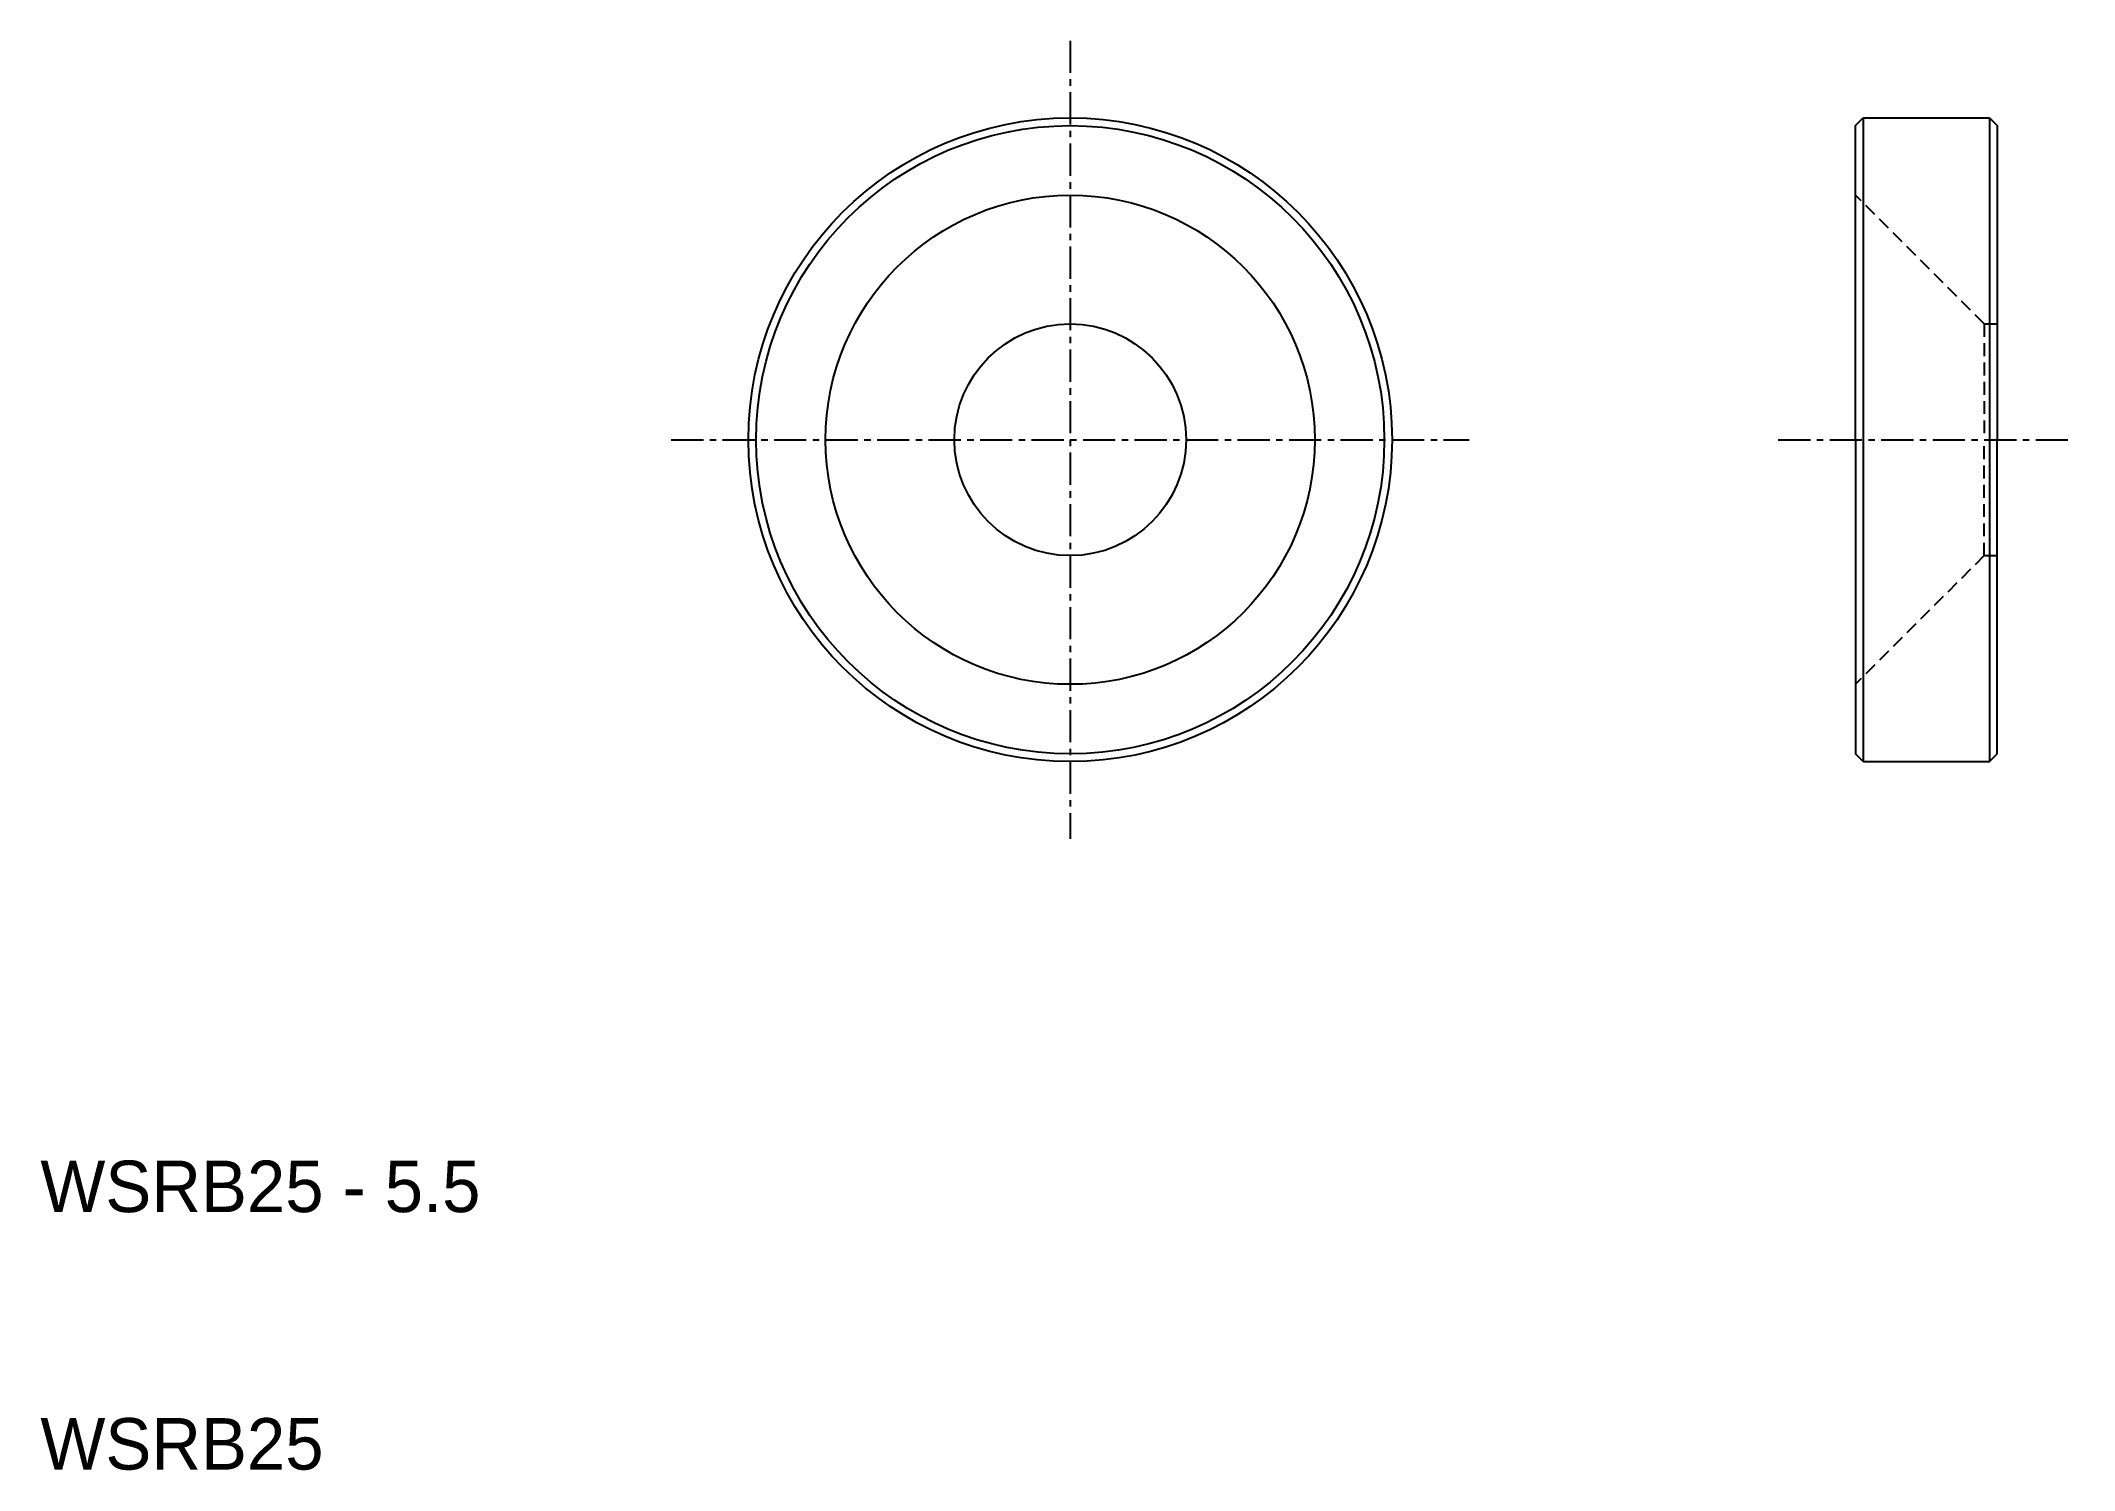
# Model space of a CAD drawing. Extents: x 10 to 89, y 10 to 65.5.
import ezdxf

# ---------------------------------------------------------------- set-up
doc = ezdxf.new("R2010")
doc.units = 0
doc.linetypes.add('CENTER', pattern=[2, 1.25, -0.25, 0.25, -0.25])
doc.linetypes.add('DASHED', pattern=[0.75, 0.5, -0.25])
doc.layers.get('0').update_dxf_attribs({"linetype": 'CONTINUOUS'})
doc.layers.add('CENTER', color=1, linetype='CENTER')

msp = doc.modelspace()

# ---------------------------------------------------------------- linework, layer by layer
at = {"color": 7, "linetype": 'CONTINUOUS'}
for p, q in [((80.5, 62.2), (80.8, 62.5)), ((80.8, 62.5), (80.8, 37.5)), ((80.8, 62.5), (85.7, 62.5)), ((85.7, 62.5), (85.7, 37.5)), ((85.7, 62.5), (86, 62.2)), ((80.5, 50), (80.5, 62.2)), ((86, 62.2), (86, 50)), ((80.5, 50), (80.5, 37.8)), ((86, 37.8), (86, 50)), ((80.8, 37.5), (80.5, 37.8)), ((80.8, 37.5), (85.7, 37.5)), ((85.7, 37.5), (86, 37.8))]:
    msp.add_line(p, q, dxfattribs=at)
at = {"color": 3, "linetype": 'DASHED'}
for p, q in [((85.5, 54.5), (80.5, 59.5)), ((85.5, 54.5), (86, 54.5)), ((85.5, 54.5), (85.5, 50)), ((85.5, 45.5), (85.5, 50)), ((85.5, 45.5), (80.5, 40.5)), ((85.5, 45.5), (86, 45.5))]:
    msp.add_line(p, q, dxfattribs=at)
at = {"color": 7, "linetype": 'CONTINUOUS'}
for radius in [12.5, 12.2, 9.5, 4.5]:
    msp.add_circle((50, 50), radius, dxfattribs=at)
at = {"layer": 'CENTER', "color": 1, "linetype": 'CENTER'}
for p, q in [((50, 65.5), (50, 34.5)), ((34.5, 50), (65.5, 50)), ((77.5, 50), (89, 50))]:
    msp.add_line(p, q, dxfattribs=at)

# ---------------------------------------------------------------- texts
at = {"color": 7, "linetype": 'CONTINUOUS'}
for s, p in [('WSRB25 - 5.5', (10, 20)), ('WSRB25', (10, 10))]:
    msp.add_text(s, height=2, dxfattribs=at).set_placement(p)

doc.saveas('drawing.dxf')
